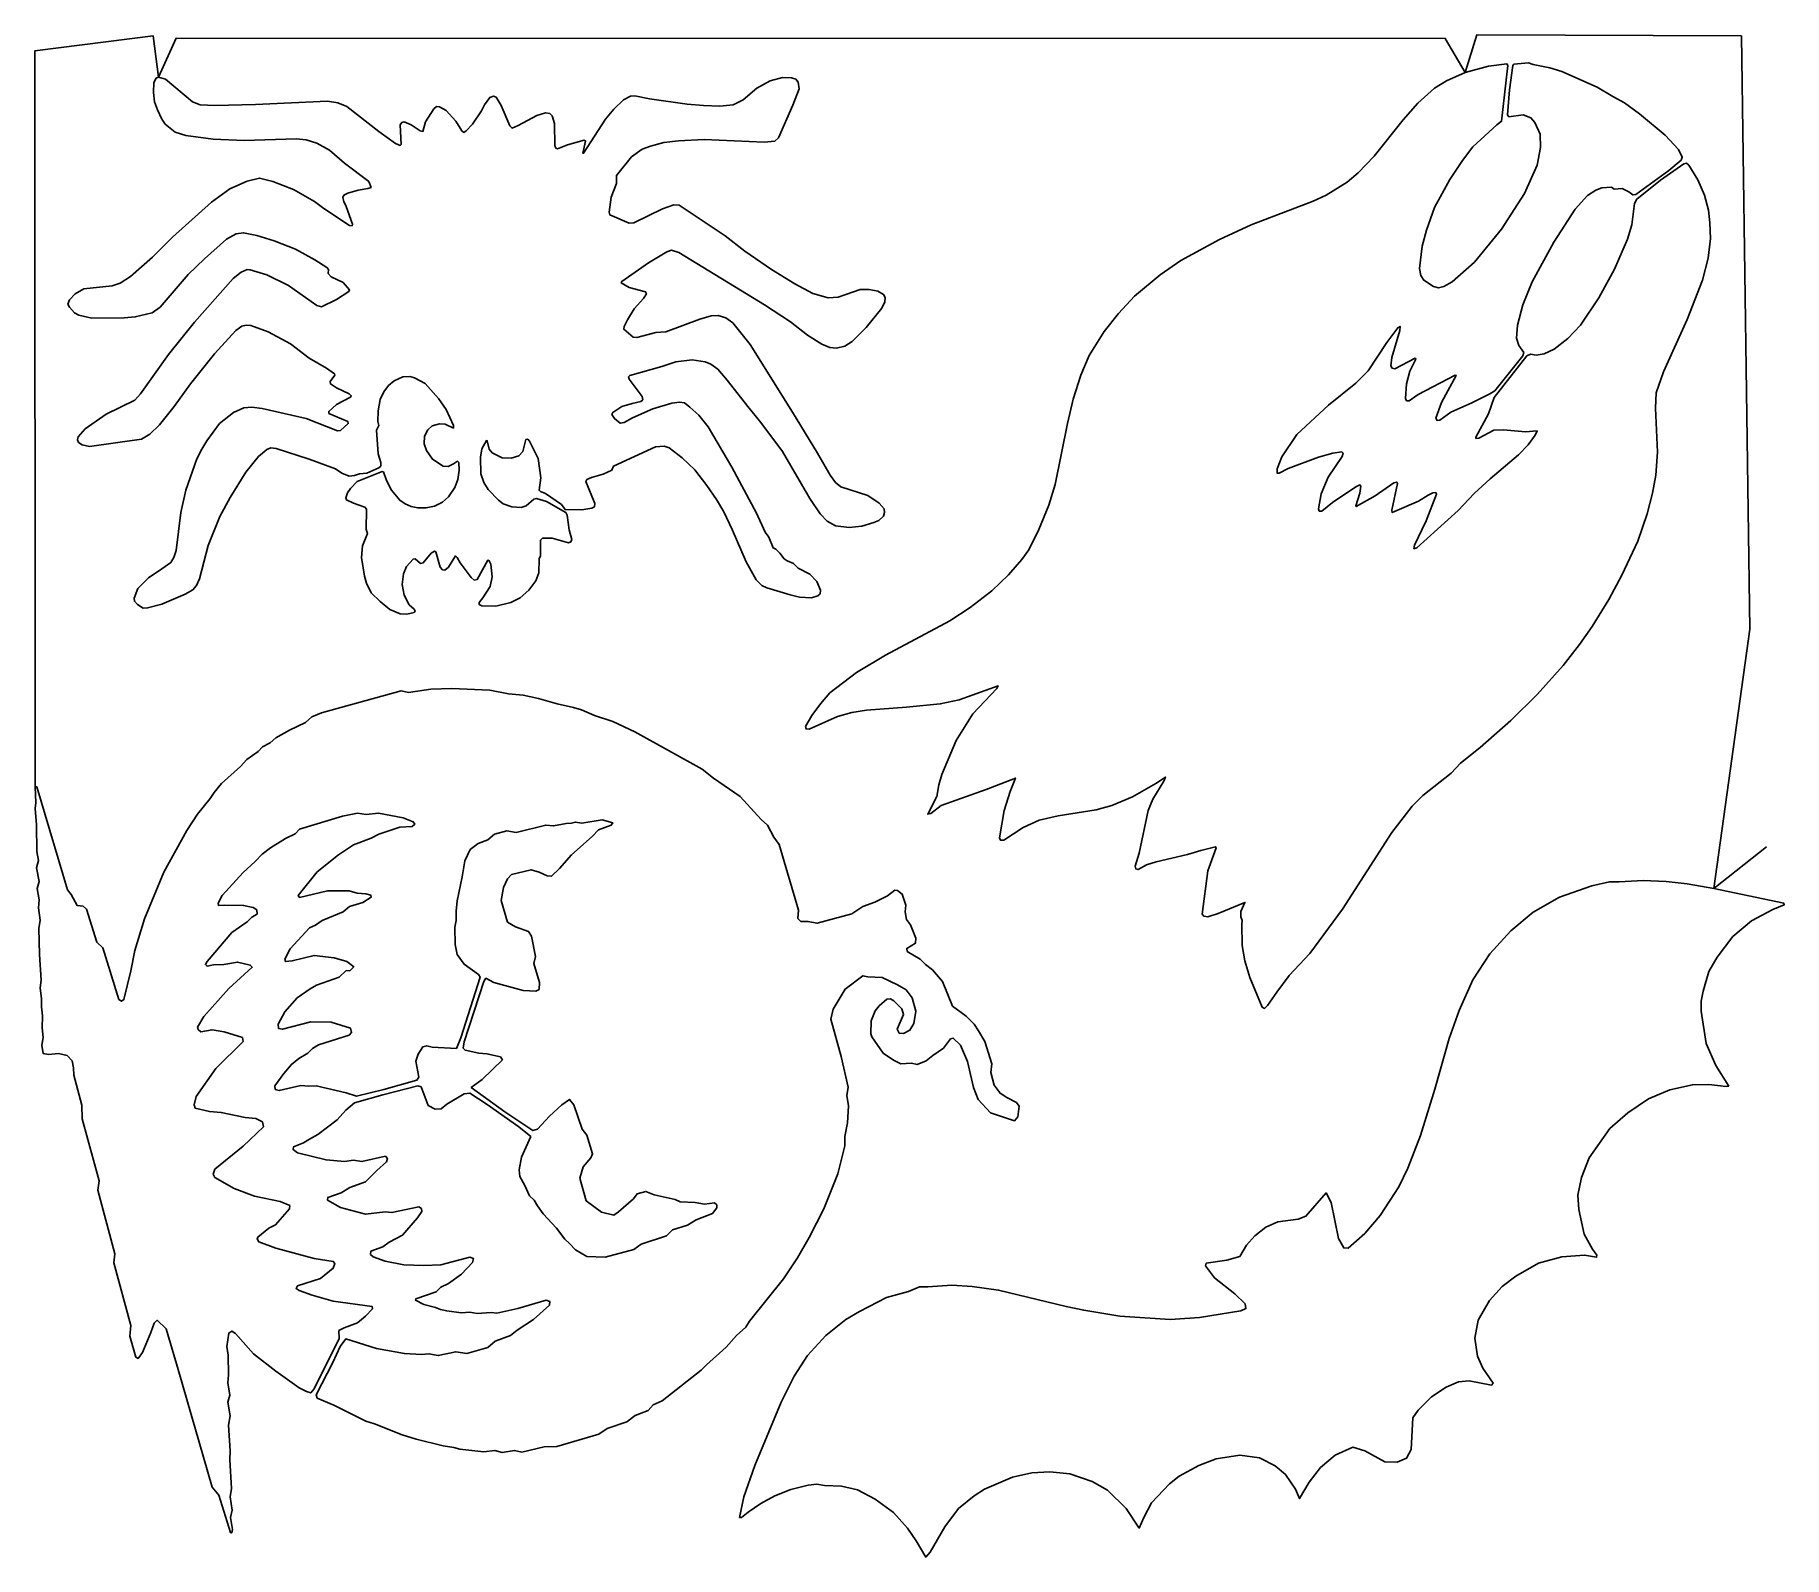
# Model space of a CAD drawing. Header units: metres. Extents: x 15 to 294, y 7 to 250.
import ezdxf

# ---------------------------------------------------------------- set-up
doc = ezdxf.new("R2010")
doc.units = ezdxf.units.M

msp = doc.modelspace()

# ---------------------------------------------------------------- linework, layer by layer
at = {"linetype": 'Continuous', "flags": 128}
msp.add_lwpolyline([(15.164688, 129.610229), (15.433273, 129.580536), (20.342117, 113.114029), (20.92662, 112.402832), (21.897781, 110.62603), (22.819962, 110.519531), (23.382492, 110.061928), (25.026657, 104.802429), (25.986801, 103.884926), (28.516525, 95.637985), (28.962418, 95.352402), (29.336502, 95.619125), (30.45546, 100.221092), (31.095535, 103.463028), (32.636093, 108.492729), (35.710251, 115.938225), (39.349045, 122.577629), (41.051315, 125.226532), (43.091415, 127.686729), (43.720047, 128.644531), (44.925491, 130.098328), (47.947098, 132.828522), (48.955154, 133.901733), (50.751144, 135.189423), (51.422409, 135.959839), (52.652756, 136.581635), (53.579727, 137.372925), (55.738693, 138.621521), (58.288467, 139.81543), (59.298569, 140.717834), (60.839645, 141.341827), (73.575424, 144.866241), (74.751877, 144.628937), (78.304489, 145.131134), (81.653336, 145.268433), (87.708237, 144.977936), (90.665176, 144.413422), (93.002426, 144.203918), (95.463394, 143.630341), (98.429184, 142.788544), (101.063675, 142.232635), (102.305679, 141.819916), (104.422531, 140.922821), (107.331558, 139.979614), (110.830795, 138.335236), (121.587906, 132.401642), (123.399094, 130.957214), (127.648911, 128.02002), (130.993607, 124.348732), (131.978989, 123.447929), (133.009903, 121.505928), (133.849289, 120.372032), (136.926315, 109.866127), (136.848007, 108.54393), (137.304214, 108.096527), (138.438309, 108.088127), (139.922897, 107.801331), (145.474899, 109.291626), (147.206314, 110.45163), (149.146408, 111.16803), (151.1418, 112.180725), (152.303299, 113.066628), (152.743515, 113.006828), (153.475693, 112.449226), (154.094193, 110.695732), (153.961105, 109.624725), (154.166, 108.41053), (154.832687, 107.554329), (155.66951, 105.423126), (155.597702, 104.61853), (154.210709, 103.77623), (154.27919, 103.298729), (156.365097, 102.094925), (157.192215, 101.232025), (158.343307, 100.363518), (159.914902, 98.490051), (161.495499, 94.581665), (163.695389, 92.954445), (164.944107, 91.674576), (165.676712, 90.642609), (166.685715, 88.933525), (167.776413, 85.385925), (167.650803, 83.983528), (168.184311, 81.94838), (169.113113, 80.681778), (170.194412, 79.981125), (171.714706, 79.188736), (172.155807, 78.639656), (171.93129, 76.910652), (171.428391, 76.286682), (167.595505, 77.559921), (165.604507, 79.672195), (164.882614, 81.602661), (163.919113, 85.737946), (162.764511, 88.336555), (161.633896, 89.475761), (161.211716, 89.355652), (160.099503, 87.872887), (158.382095, 86.704956), (157.30629, 85.839195), (155.90239, 85.253197), (154.949814, 85.496292), (153.261093, 85.388489), (152.084396, 85.931702), (150.434006, 87.078285), (148.643997, 89.652191), (148.506393, 90.133141), (148.518814, 92.212639), (149.158493, 93.818726), (149.800003, 94.605789), (151.0215, 95.668449), (151.601791, 95.726372), (152.144791, 95.413567), (153.405014, 94.157806), (153.707809, 93.238991), (152.696487, 90.878548), (153.024307, 90.250511), (153.715897, 90.207642), (154.722, 90.716431), (155.355392, 91.830887), (155.649796, 93.793381), (155.093216, 95.897095), (154.103897, 97.166428), (152.765915, 97.993095), (150.292496, 99.130508), (148.023514, 99.267525), (147.225113, 99.428467), (144.410294, 97.288162), (142.474808, 94.113678), (142.124893, 92.510765), (143.748398, 86.53228), (144.895309, 81.638107), (144.665817, 80.293747), (144.897415, 78.692001), (144.774612, 75.979179), (144.358292, 73.757477), (144.356796, 72.285881), (143.236313, 67.839676), (140.976395, 62.230049), (138.625992, 57.652508), (136.780991, 54.428978), (134.556992, 51.089729), (129.139694, 44.29829), (128.5186, 43.336189), (127.04451, 42.032379), (125.387405, 40.176357), (122.263412, 37.339748), (121.437698, 36.491947), (115.203293, 31.629179), (113.773087, 30.955349), (112.980606, 30.088959), (110.900711, 29.287039), (109.565903, 28.232718), (106.405319, 27.216198), (105.089279, 26.314978), (98.388657, 24.344719), (96.374802, 24.254139), (92.812943, 23.442408), (91.648819, 23.701559), (89.672043, 23.384558), (88.522018, 23.668909), (86.764206, 23.450968), (82.923355, 23.897638), (81.938522, 24.184948), (80.262741, 24.406839), (75.965408, 25.500889), (73.735733, 26.195879), (69.310989, 27.940798), (67.912674, 28.366488), (62.798111, 30.927038), (60.178085, 32.044586), (59.985001, 32.559288), (62.670609, 37.730728), (63.842178, 40.293709), (64.751541, 41.501778), (69.630051, 39.939167), (74.090408, 39.136978), (76.791183, 38.992607), (77.999863, 39.106209), (79.481033, 38.828789), (82.274948, 39.437309), (84.022507, 39.161827), (87.365707, 40.138378), (88.538742, 41.119377), (90.99144, 42.040348), (92.087143, 42.901009), (94.655716, 44.575317), (97.2061, 46.850128), (97.265793, 47.464638), (96.690994, 47.678108), (92.182785, 46.339809), (88.819473, 45.59063), (87.907333, 45.715118), (85.685074, 45.544308), (84.500137, 45.766289), (83.136978, 45.669067), (80.845535, 45.960449), (79.827988, 46.189167), (79.015488, 46.492008), (77.160172, 46.970619), (75.848404, 47.65786), (75.909836, 47.89106), (79.162643, 48.972717), (79.879776, 49.717537), (81.108109, 50.340557), (83.194901, 51.79303), (84.958969, 53.690468), (85.09465, 54.322498), (84.495804, 54.549488), (79.887497, 53.327637), (77.195297, 53.194309), (73.989792, 53.313698), (71.034531, 53.881187), (69.080246, 54.594379), (68.673294, 54.955128), (68.739212, 55.478249), (70.640366, 56.185638), (71.647659, 56.932049), (73.780045, 58.03186), (76.160355, 60.79266), (76.839279, 61.821648), (76.821365, 62.281628), (76.357681, 62.536148), (72.093094, 61.636967), (71.014114, 61.755589), (67.855331, 61.372669), (63.875443, 62.449207), (61.800644, 63.62653), (61.863144, 64.04834), (64.009872, 64.796379), (65.37941, 65.667717), (67.878708, 66.562607), (69.672897, 68.34214), (71.203079, 69.716255), (71.381241, 70.28096), (71.060287, 70.637642), (67.309128, 69.770485), (65.9655, 70.00119), (64.542496, 69.79686), (61.575424, 70.050201), (57.009964, 71.151741), (56.312515, 71.684006), (56.409836, 72.155296), (57.976578, 72.746437), (58.920975, 73.364281), (60.290054, 74.07235), (63.372665, 76.441208), (64.736862, 77.969948), (66.117508, 79.162315), (70.640396, 80.424255), (76.205887, 81.846306), (76.748795, 81.694016), (77.868301, 78.732048), (79.001816, 78.112328), (79.921219, 78.178932), (80.841537, 78.957321), (83.625748, 80.559509), (84.529221, 80.684189), (87.284805, 78.881088), (92.32457, 75.30748), (94.244949, 73.77063), (92.777908, 70.492447), (92.380081, 68.485947), (92.490189, 67.395409), (93.308762, 65.936157), (94.034317, 64.305511), (94.794083, 63.615108), (95.287247, 62.740349), (96.205338, 61.454418), (98.365463, 59.169979), (99.666672, 57.39835), (100.436813, 56.72654), (101.346695, 55.718979), (103.183578, 54.61364), (106.090225, 54.542507), (110.663193, 55.760658), (111.842484, 56.574627), (115.905899, 57.905037), (116.82341, 58.865227), (119.219589, 59.654129), (120.626511, 60.50457), (123.233505, 61.501587), (123.896194, 62.377789), (123.905991, 62.85199), (123.528091, 63.216408), (121.932602, 62.992268), (120.447403, 63.262577), (118.059494, 63.381199), (117.256485, 63.701027), (113.925613, 64.467194), (112.586685, 65.014969), (111.202805, 64.621475), (110.603897, 63.810699), (108.246109, 61.746319), (107.472458, 61.244057), (105.51619, 61.720928), (103.087051, 63.515957), (102.067154, 67.105057), (102.579849, 68.945671), (103.814743, 70.383026), (104.094376, 71.030457), (103.191086, 73.964966), (102.41893, 74.926109), (101.11232, 78.850067), (100.417648, 79.684898), (99.215988, 78.840881), (97.206436, 77.018028), (95.327072, 74.938675), (94.583115, 74.719566), (90.083145, 77.739441), (84.753555, 81.603271), (86.470963, 82.84906), (89.713516, 86.012611), (89.404587, 86.497925), (87.226822, 86.981102), (85.956009, 87.049255), (83.75853, 87.530876), (83.465866, 87.87851), (83.596573, 88.871536), (86.732224, 98.510689), (87.085251, 99.028), (88.348404, 98.365738), (93.022568, 97.067406), (95.022293, 96.966156), (95.568466, 97.24588), (95.613083, 98.358902), (94.720291, 101.367928), (94.992477, 102.46833), (94.338791, 105.747231), (93.874924, 106.505829), (91.813614, 107.208328), (90.51329, 107.991631), (89.509598, 111.41993), (89.894333, 113.495628), (90.534348, 114.875931), (91.136978, 115.552628), (94.287735, 116.327026), (95.556534, 115.962326), (96.850266, 115.350227), (97.566086, 115.303825), (98.799973, 116.539627), (100.738022, 118.72953), (104.024826, 121.638931), (105.049423, 122.702827), (107.062515, 123.426826), (107.316147, 123.806625), (105.60463, 124.287926), (102.374466, 123.77713), (101.365097, 123.940231), (100.759201, 123.789627), (99.886368, 123.717232), (97.86702, 123.323029), (96.632401, 123.455925), (91.894791, 122.296631), (90.406265, 122.560829), (88.439346, 121.997726), (87.366013, 121.124527), (85.854385, 120.496529), (84.564377, 119.553627), (83.708847, 117.767525), (83.294174, 115.217827), (82.512283, 111.400627), (82.33168, 109.701729), (82.313614, 108.239326), (82.134323, 107.19413), (82.150101, 104.399727), (82.473679, 102.787827), (83.588791, 101.268829), (85.903763, 99.605072), (86.160538, 99.172165), (83.068008, 89.498268), (82.3853, 87.825081), (78.493149, 88.040901), (77.640182, 88.258186), (77.040878, 88.088036), (76.270828, 86.908691), (75.892471, 85.811111), (76.374741, 83.224487), (76.087204, 82.75705), (70.787979, 81.274475), (66.43718, 80.221878), (64.770126, 80.75238), (59.989029, 81.859131), (58.811081, 81.800652), (57.571457, 81.924721), (54.117264, 81.111031), (53.484055, 81.279022), (53.383926, 81.869972), (54.832687, 83.827629), (56.058182, 85.270218), (57.250595, 86.240501), (58.695908, 87.069511), (59.406113, 87.818222), (60.400436, 88.408195), (65.248245, 89.955055), (65.641403, 90.374245), (65.462936, 91.066277), (62.389206, 92.017448), (59.142685, 92.063469), (54.62767, 90.898697), (54.01915, 91.028175), (53.964035, 91.677666), (54.988449, 93.658859), (56.98555, 95.877777), (59.021347, 97.358757), (60.068344, 97.919365), (63.67897, 99.175392), (64.801224, 100.246796), (65.367203, 100.208931), (65.984299, 100.856331), (64.909012, 101.69313), (62.88002, 102.272331), (59.670486, 102.677528), (56.187149, 101.824326), (55.095261, 101.688828), (55.003342, 102.079628), (55.874954, 103.695427), (58.946915, 107.053131), (59.885391, 107.510826), (60.940353, 108.230629), (64.317184, 109.617126), (65.327988, 110.494926), (67.467911, 111.130028), (68.754044, 111.946228), (68.708115, 112.305626), (67.928207, 112.485428), (66.533188, 112.623627), (65.25679, 112.974831), (61.826675, 112.985031), (57.326706, 111.912727), (57.142258, 112.204628), (60.163742, 116.026726), (63.541489, 118.721626), (65.959427, 120.316429), (68.785172, 121.356331), (69.995193, 121.989426), (73.355026, 123.126328), (75.307053, 123.214729), (75.735306, 123.604927), (75.487106, 123.986229), (73.882126, 124.612526), (69.931168, 125.336929), (67.962967, 125.146027), (66.613174, 125.355026), (64.21666, 124.882927), (57.321335, 122.792931), (56.637466, 122.08593), (55.098953, 121.309029), (52.72905, 119.850929), (51.375626, 118.806931), (50.265121, 117.627327), (48.379074, 115.899231), (45.023788, 112.214432), (44.356979, 110.981026), (44.406265, 110.65583), (45.340866, 110.710228), (48.415543, 110.649529), (49.966385, 110.30233), (50.514999, 109.931427), (50.574631, 109.26783), (49.753708, 108.750931), (49.016251, 108.017426), (46.530685, 106.29673), (42.604019, 101.680328), (42.332047, 101.209328), (42.612411, 100.929527), (43.632248, 101.178528), (45.264236, 101.197128), (47.452133, 101.599228), (49.499619, 101.13063), (49.814102, 100.77063), (46.092117, 97.379608), (42.092087, 92.905205), (41.091415, 91.24202), (41.174454, 90.867836), (41.579575, 90.495461), (43.389328, 90.807442), (45.338425, 90.489029), (48.248459, 89.557312), (48.351486, 88.91259), (44.015945, 84.632141), (40.881851, 80.165352), (40.530533, 78.850349), (40.698166, 78.311317), (42.976822, 77.762749), (44.863083, 77.624786), (48.666336, 76.817886), (50.375443, 76.65609), (51.465042, 76.092636), (51.588455, 75.325539), (48.355728, 72.228668), (43.821518, 68.555), (43.58638, 67.787476), (43.836777, 67.261658), (46.918869, 65.484406), (50.169601, 64.274063), (54.256363, 63.389339), (55.794907, 62.758129), (55.734909, 62.211708), (53.506119, 59.699818), (52.440781, 59.149429), (50.719498, 57.724369), (50.60582, 57.444138), (50.839615, 56.94735), (53.55452, 55.978939), (59.666092, 54.324947), (62.728775, 53.838818), (62.960556, 53.500828), (62.734665, 52.746658), (60.668961, 51.119068), (57.032608, 49.941467), (56.791641, 49.502529), (57.308151, 49.219467), (59.345627, 48.477089), (62.730057, 47.506168), (68.916458, 46.680908), (68.990402, 46.285698), (67.860336, 45.140137), (66.576889, 44.05711), (64.463577, 43.273838), (63.603683, 42.802757), (63.68541, 41.57552), (59.701675, 33.51017), (59.1483, 32.860428), (58.450851, 33.104828), (57.315567, 33.707668), (53.544937, 36.330959), (50.024277, 39.108898), (47.11647, 42.350578), (46.559006, 42.723579), (46.046799, 42.42498), (45.772263, 40.295078), (45.958206, 38.882397), (45.995224, 35.753147), (45.906509, 34.493809), (46.255905, 32.499001), (45.934525, 31.369558), (46.300034, 29.202168), (45.999435, 27.733959), (46.283249, 23.648869), (46.213974, 22.215088), (46.507675, 17.633629), (46.267227, 16.295429), (46.607071, 14.142319), (46.336227, 12.984689), (46.669815, 11.061209), (46.540115, 10.525327), (46.317459, 10.580762), (44.461411, 16.547848), (43.390091, 17.852268), (37.999161, 36.618729), (36.053268, 43.09586), (34.623337, 44.473248), (34.139236, 44.00742), (33.624619, 42.497219), (32.308395, 39.33231), (31.596512, 38.376167), (31.227982, 38.583267), (30.261276, 41.921139), (30.458603, 43.610657), (27.741531, 53.635529), (27.867081, 55.037899), (25.159134, 65.221275), (25.388535, 66.729248), (22.695999, 76.576851), (22.600235, 78.757187), (21.346542, 83.547485), (21.28035, 84.718147), (21.085678, 85.830185), (20.30397, 86.67585), (18.871902, 87.041252), (17.311813, 86.883926), (16.427475, 87.045029), (16.223587, 88.371681), (16.43486, 89.562431), (16.274094, 91.12458), (16.333786, 93.05455), (16.171524, 94.454056), (16.194443, 95.750092), (15.953323, 97.520828), (16.136032, 98.727692), (15.881271, 102.796532), (15.776321, 106.945328), (15.982895, 108.302429), (15.682388, 110.270027), (15.801865, 111.512131), (15.482315, 113.32663), (15.803696, 114.456131), (15.366409, 116.663628), (15.687759, 117.79303), (15.436539, 119.242126), (15.410141, 123.51133), (15.18605, 126.089928), (15.287094, 127.015129), (15.164688, 129.610229), (15.145401, 247.001831), (33.987534, 249.398438), (34.875626, 242.78714), (35.977676, 242.460236), (40.248398, 238.852417), (41.495468, 238.349335), (43.860031, 238.284241), (50.311844, 238.428223), (61.788132, 238.955231), (63.450211, 238.707123), (64.905045, 238.115021), (70.012711, 234.124329), (72.655411, 232.202942), (73.405991, 231.900238), (73.540298, 232.051941), (73.425827, 235.193817), (73.663101, 235.569641), (74.05101, 235.663025), (75.180557, 235.151642), (76.56868, 234.210938), (77.018539, 234.134521), (77.444901, 235.629822), (78.758469, 237.702332), (79.180313, 238.076324), (79.659409, 238.069031), (80.734268, 237.451324), (82.263412, 235.757233), (83.223587, 234.197235), (83.541733, 233.974335), (83.947891, 234.194427), (84.92482, 235.28183), (86.369583, 237.432343), (86.871231, 238.344727), (87.69252, 239.534729), (88.265182, 239.768738), (88.705215, 239.570221), (89.488327, 238.243317), (90.893692, 235.041138), (91.267899, 234.642731), (92.240158, 235.046417), (95.197891, 236.663635), (96.6064, 237.075043), (97.275436, 236.971832), (97.656204, 236.602325), (98.004318, 235.370514), (98.073502, 231.861115), (98.245804, 231.465027), (98.497971, 231.34964), (100.079575, 231.994629), (102.767593, 232.719025), (102.985275, 232.581818), (102.557327, 230.651825), (102.670273, 230.628632), (106.168991, 236.06073), (107.47197, 237.68042), (109.003708, 239.185638), (110.136398, 239.738342), (110.828201, 239.805023), (113.185196, 239.318115), (119.187912, 238.49173), (121.801498, 238.236816), (124.394913, 238.15213), (126.518692, 238.354218), (128.093185, 239.136932), (130.290512, 241.023438), (132.408401, 242.210815), (134.380203, 242.699921), (135.830307, 242.696136), (136.496597, 242.467224), (136.871597, 241.980225), (137.043808, 240.921631), (136.058395, 238.331116), (133.734787, 233.119843), (133.15419, 232.556519), (131.471207, 232.397217), (121.872391, 232.827637), (117.798508, 232.641113), (115.481613, 232.377228), (113.332413, 231.785339), (111.999191, 231.316437), (110.331284, 230.072235), (107.926102, 227.106628), (107.909653, 225.827637), (107.087662, 223.627625), (106.738998, 221.241333), (106.824692, 220.818115), (109.957199, 219.477814), (110.689011, 219.534637), (115.263809, 221.798431), (117.061203, 222.388519), (117.908188, 222.382629), (125.242996, 217.478027), (128.380997, 215.044739), (132.655594, 212.091431), (136.361008, 209.806335), (139.233414, 208.276428), (141.669907, 207.592224), (143.268204, 207.657227), (146.761612, 208.892029), (148.215591, 208.930023), (149.621109, 208.654022), (150.51329, 208.127716), (150.778, 207.632721), (150.73381, 206.943634), (150.228409, 205.902313), (147.742508, 202.83194), (145.482101, 200.611816), (144.358292, 199.874115), (142.988907, 199.522614), (141.945816, 199.665222), (140.675095, 200.161438), (138.40889, 201.62323), (135.685287, 203.738831), (131.518112, 206.465515), (117.854996, 214.791321), (116.697403, 215.160034), (115.940201, 214.930542), (112.996292, 213.178741), (108.746536, 210.192841), (108.672165, 209.942139), (109.956711, 209.236237), (112.549484, 208.552124), (112.674301, 208.22052), (112.197189, 207.446838), (110.753006, 205.798218), (109.658401, 204.083435), (109.131302, 203.020416), (109.103287, 202.569427), (110.581985, 201.290314), (111.164902, 201.259827), (114.188889, 202.046326), (115.758591, 202.145721), (121.186386, 204.182037), (123.021805, 204.67923), (124.137985, 204.738922), (125.333786, 204.388519), (126.462387, 203.581116), (129.231186, 200.108917), (135.9944, 189.314117), (139.972702, 182.78363), (141.996994, 179.270935), (142.866196, 178.09024), (143.683304, 177.435028), (148.017807, 176.017639), (149.826706, 174.800415), (150.599716, 173.905914), (150.648514, 173.348541), (150.498611, 172.738037), (149.774002, 172.056122), (148.977798, 171.722137), (147.071304, 171.145142), (145.035995, 170.934021), (142.84819, 171.223022), (141.534195, 171.927826), (140.423203, 173.105927), (138.744705, 175.569641), (134.371902, 183.066223), (130.954208, 187.685242), (128.840714, 190.22644), (125.553513, 194.45343), (124.067001, 196.220215), (122.960098, 196.990326), (122.072311, 197.340027), (119.993301, 197.672729), (117.398605, 197.345428), (115.158493, 196.629425), (110.056686, 195.20813), (109.816208, 194.962524), (109.917404, 194.605835), (112.022598, 191.808228), (112.087387, 191.311127), (111.79921, 191.017517), (110.391403, 190.706421), (108.762497, 190.216614), (107.337601, 189.304016), (107.191818, 188.980133), (107.586105, 188.322235), (108.517685, 187.568237), (109.128189, 187.699127), (110.469803, 188.411224), (113.690994, 189.848114), (116.717606, 190.788635), (117.965714, 190.938934), (118.736588, 190.819641), (119.63649, 190.134216), (121.065506, 188.850342), (122.513992, 187.018616), (126.3004, 180.570343), (130.265305, 173.197723), (131.625595, 170.19162), (132.207901, 169.378937), (132.91069, 167.689728), (133.335892, 167.460327), (133.97731, 166.827332), (134.656906, 165.940521), (135.159409, 165.596436), (136.140701, 165.190643), (136.894608, 164.427643), (138.762009, 163.514923), (139.875015, 162.340424), (140.463791, 160.927124), (140.416306, 160.37793), (140.028397, 160.016022), (139.046494, 159.689331), (137.088303, 159.842224), (135.596909, 160.167114), (131.895706, 161.308014), (131.082504, 161.687927), (130.167801, 162.585724), (128.604599, 165.450714), (126.349899, 170.618835), (125.012405, 173.459015), (123.854599, 175.376617), (122.306503, 177.653137), (120.39241, 180.124542), (118.401108, 182.05484), (116.321701, 183.620819), (115.512009, 183.888733), (114.116287, 183.794617), (107.453415, 180.704132), (107.186752, 180.098816), (105.790878, 179.432922), (103.902359, 178.920013), (103.184494, 178.581116), (103.034409, 178.251923), (104.446915, 174.74942), (104.409164, 174.247742), (103.954178, 173.992828), (102.365677, 173.763214), (99.711563, 173.814026), (99.138626, 174.630737), (96.586044, 176.336517), (95.791367, 176.671936), (95.55098, 176.883728), (95.829514, 178.842316), (95.395432, 181.954437), (94.060715, 184.721039), (93.746262, 185.035339), (93.457901, 184.95813), (92.963974, 183.06424), (92.356003, 182.350128), (91.136124, 181.988037), (89.692978, 182.063019), (88.097824, 182.825439), (87.608871, 183.420227), (87.29863, 184.777832), (87.17424, 184.808136), (86.445389, 183.507629), (86.231216, 182.147339), (86.29277, 179.472717), (86.761185, 178.088928), (87.446396, 177.00412), (89.071121, 175.301514), (89.839127, 174.73233), (91.219101, 174.219238), (92.713638, 174.112122), (93.511215, 174.40152), (94.715836, 175.449127), (95.168442, 175.586426), (96.766251, 175.074036), (99.840256, 173.350922), (100.062698, 172.913544), (100.377365, 170.56192), (100.778152, 169.008423), (100.651932, 168.638336), (100.233902, 168.50293), (97.675491, 169.250732), (96.124283, 169.207825), (95.813705, 168.932526), (95.804062, 166.427643), (95.588394, 165.947327), (95.529922, 163.72702), (95.031784, 162.435425), (93.932144, 160.936615), (92.562393, 159.73053), (91.074356, 158.990936), (88.668289, 158.400818), (86.451523, 158.444336), (86.026627, 158.630432), (85.980362, 158.989716), (86.569931, 159.688232), (87.734695, 161.528015), (88.061539, 163.062439), (87.862717, 165.076324), (87.623215, 165.619141), (87.38472, 165.706421), (85.709885, 162.647339), (85.213181, 162.554626), (84.727798, 162.947723), (82.994308, 165.312225), (82.499496, 166.137817), (82.23027, 166.406616), (81.102341, 164.603119), (80.531082, 164.126038), (80.161789, 164.182922), (79.800125, 164.582825), (79.088333, 167.042633), (78.858414, 167.142731), (78.351242, 166.820831), (77.080124, 165.316437), (76.65123, 165.194733), (75.821365, 165.95163), (75.470413, 165.888336), (74.434769, 164.729736), (73.956406, 163.541321), (73.728836, 161.822235), (74.064316, 160.129425), (74.848526, 158.599243), (75.650986, 157.896118), (75.790756, 157.592041), (75.617569, 157.38504), (74.446182, 157.088318), (73.394028, 157.157837), (71.768875, 157.854523), (70.218674, 159.103241), (68.774643, 160.532837), (68.029739, 162.052734), (67.691452, 163.192139), (67.246933, 166.133514), (67.410477, 168.030823), (68.185898, 169.963715), (67.996658, 170.600739), (68.009384, 173.843323), (67.776718, 174.195435), (65.967575, 174.795135), (64.851242, 175.328918), (64.71315, 175.674316), (64.993637, 176.47522), (65.472244, 177.143341), (66.547623, 178.290924), (70.505722, 179.892517), (70.72551, 179.796326), (71.239517, 178.457733), (71.997726, 176.882843), (73.342758, 175.284515), (74.220169, 174.732239), (75.165695, 174.310516), (76.247025, 174.089722), (77.542862, 174.050232), (78.882797, 174.349518), (80.166245, 174.996735), (81.116898, 175.832428), (82.120407, 177.300934), (82.598312, 178.606323), (82.801804, 180.099518), (82.751144, 181.306641), (82.534531, 181.496124), (81.920609, 181.076141), (81.064743, 180.684418), (80.257919, 180.724426), (78.547653, 181.827637), (77.622574, 183.195343), (77.229385, 184.295135), (77.302963, 185.495941), (77.837875, 186.531616), (78.520554, 187.174042), (79.664688, 187.496124), (80.57048, 187.401825), (81.888412, 186.797516), (81.895676, 187.23053), (80.740189, 189.739319), (79.504288, 191.523834), (77.409134, 193.891632), (75.692734, 194.823425), (74.952225, 195.042633), (73.817917, 194.967621), (72.43248, 194.355225), (71.539566, 193.585022), (70.814499, 192.59494), (70.23259, 191.34024), (69.880295, 189.57254), (69.83876, 187.855133), (69.986038, 187.214813), (69.637222, 186.473541), (69.88414, 182.663116), (70.320877, 181.281128), (70.307388, 180.739532), (70.005051, 180.445129), (68.077957, 179.629425), (66.918137, 179.478333), (66.097092, 179.230835), (65.275803, 179.145844), (64.107162, 179.611237), (63.068253, 180.297821), (58.910568, 181.811829), (53.599075, 183.54303), (52.773636, 183.625641), (52.125076, 183.390717), (50.821701, 182.274017), (48.781052, 179.777924), (46.286789, 175.70874), (44.620041, 172.705536), (42.793961, 168.053314), (41.399673, 162.74942), (40.913712, 161.680115), (40.307449, 160.964935), (39.101547, 160.283417), (35.389114, 158.680542), (33.113358, 158.108429), (32.382645, 158.091522), (31.498795, 158.632935), (31.016586, 159.17572), (30.953842, 159.659637), (31.531204, 161.195618), (33.248672, 162.908325), (35.405441, 164.320343), (36.803085, 165.372833), (37.298904, 166.163727), (37.674667, 167.287842), (38.405899, 173.317322), (39.21553, 176.907227), (40.964554, 181.863342), (41.753708, 183.457916), (42.572037, 184.781433), (44.593674, 187.541718), (46.825699, 189.278931), (48.481369, 190.024933), (49.725876, 190.116821), (51.406693, 189.910217), (58.395859, 188.307739), (63.388107, 186.380615), (63.88765, 186.415436), (65.121933, 187.526428), (65.054214, 187.828125), (62.034744, 189.12854), (62.016312, 189.445618), (63.267319, 190.58252), (65.460648, 191.714417), (65.598282, 191.963531), (65.286179, 192.274323), (63.234329, 193.210724), (62.276566, 193.853424), (62.217117, 194.205719), (62.979111, 195.22464), (62.923691, 195.474121), (61.667313, 196.342926), (58.882309, 197.944122), (55.889877, 200.215942), (52.35173, 202.171722), (49.56749, 203.145416), (48.856888, 203.238617), (48.144943, 203.063934), (47.172867, 202.352539), (43.757767, 198.662415), (39.964859, 193.849518), (37.359451, 190.233124), (35.030502, 187.306519), (33.487106, 185.85144), (32.15715, 185.00943), (23.836777, 183.870941), (22.658157, 184.114624), (22.093216, 184.516327), (21.935562, 184.920319), (22.060074, 185.386017), (23.127823, 186.663422), (26.490646, 189.007935), (31.078964, 191.267029), (32.004684, 192.26593), (36.453445, 198.513519), (40.604935, 203.708832), (46.764816, 210.668823), (48.029984, 211.686218), (48.982895, 212.07193), (49.486435, 212.031921), (52.145615, 211.241821), (55.584274, 209.526031), (60.113571, 206.378143), (60.876999, 206.128815), (63.224228, 207.313721), (65.194046, 208.598724), (65.306473, 208.872925), (64.284409, 210.021332), (62.406418, 210.915924), (61.926926, 211.440826), (61.97731, 212.085724), (61.728989, 212.417419), (59.788589, 213.621521), (56.712967, 215.341736), (53.289597, 216.674042), (50.551865, 217.536621), (48.407211, 217.962219), (47.220108, 217.762817), (45.713058, 216.914124), (42.183945, 213.804443), (39.603409, 211.301117), (35.105698, 206.091614), (33.833206, 205.203522), (31.149918, 204.531342), (29.388474, 204.395721), (24.193161, 204.345734), (22.129654, 204.796722), (21.452682, 205.205231), (20.636856, 206.063141), (20.365555, 206.566528), (20.667679, 207.267334), (21.543747, 208.216827), (22.921036, 209.021027), (27.448166, 209.492828), (28.755295, 209.936127), (30.374893, 210.962341), (33.903458, 214.07254), (37.106369, 217.279938), (43.320328, 222.821533), (46.233383, 224.971619), (49.012924, 226.208527), (50.961594, 226.666138), (53.078873, 226.145935), (56.399948, 224.844116), (59.722916, 222.931122), (61.224991, 221.805115), (65.344925, 219.137238), (65.72905, 219.087616), (65.81218, 219.317627), (64.798416, 222.162537), (64.416183, 222.935028), (64.247147, 223.575439), (64.394424, 223.96814), (65.071091, 224.258331), (66.723495, 224.75943), (68.240128, 225.008636), (68.766312, 225.188019), (68.417923, 226.118225), (64.530258, 229.078735), (62.119583, 231.113342), (60.131729, 232.230438), (58.416702, 232.78833), (56.830002, 232.950714), (48.506577, 232.688019), (43.593033, 232.913544), (39.22142, 233.448334), (37.491257, 233.980621), (35.900131, 235.295441), (35.370316, 236.101135), (34.675552, 237.577728), (34.219498, 238.847717), (34.039139, 240.350922), (34.124588, 241.92392), (34.49852, 242.621429), (34.875626, 242.78714), (37.657364, 248.998322), (240.133591, 248.951233), (243.319931, 243.499329), (247.036179, 244.553528), (249.945297, 244.888123), (250.117294, 244.655823), (249.094894, 235.755341), (248.340622, 235.174744), (244.531113, 231.655029), (242.850204, 229.458435), (240.838974, 226.44812), (238.427292, 221.967438), (237.122299, 218.367615), (236.456528, 215.800537), (236.017807, 212.235321), (236.234299, 211.164124), (236.699081, 210.376617), (238.238083, 209.363739), (239.019211, 209.193817), (239.900375, 209.376129), (241.25029, 210.145325), (244.768417, 213.253723), (249.081894, 218.530518), (252.778976, 224.241119), (254.772079, 228.757019), (255.331223, 231.55542), (255.245773, 233.659332), (254.393417, 235.552124), (253.782272, 236.285431), (252.573776, 236.773743), (250.281174, 236.466522), (250.044479, 236.771332), (250.367416, 240.778442), (250.899033, 244.638641), (251.083481, 244.832916), (253.392014, 245.084534), (254.134506, 244.820038), (256.780029, 244.269531), (258.692688, 243.683319), (264.335022, 241.203339), (266.832703, 239.697021), (268.711548, 238.686615), (271.12793, 236.950317), (275.201721, 233.517822), (277.312927, 231.223816), (277.930603, 229.99054), (277.779724, 229.554443), (275.806152, 227.890137), (270.532837, 224.078125), (270.067139, 223.984924), (269.385437, 224.460419), (268.347107, 224.993622), (267.085632, 224.934326), (266.644531, 225.225616), (265.121338, 225.127014), (264.139893, 224.757416), (262.801514, 223.899414), (260.856018, 221.746338), (257.43219, 216.478119), (254.005783, 210.117523), (252.505722, 206.474731), (251.623032, 203.222839), (251.495224, 201.156616), (251.837875, 199.958221), (252.644211, 198.862427), (252.501205, 198.325928), (248.018906, 192.740723), (247.235214, 192.251038), (244.369003, 190.807739), (240.995529, 189.354736), (239.234116, 188.068329), (238.814926, 188.02713), (238.636276, 188.389618), (239.49791, 190.867432), (241.858383, 195.207123), (241.692917, 195.244324), (235.790024, 192.164429), (234.361984, 191.138519), (233.957504, 191.149719), (233.782272, 191.522736), (233.934982, 193.844116), (234.48381, 195.875916), (235.408188, 197.802643), (235.323288, 197.934631), (232.088181, 196.223938), (231.661972, 196.329834), (231.45018, 196.736938), (231.597031, 198.041534), (232.899704, 202.356934), (232.922592, 203.020844), (232.54631, 202.79953), (230.782578, 200.428619), (227.822372, 195.946442), (225.841721, 193.953735), (221.521225, 190.44043), (216.431625, 185.79422), (214.05162, 182.197723), (213.317612, 180.300629), (213.299698, 179.613739), (213.609695, 179.604523), (215.087326, 180.338623), (219.904831, 182.175842), (222.188278, 182.780518), (223.630722, 182.998718), (223.832077, 182.797638), (223.684372, 182.283936), (221.417526, 178.981842), (220.337387, 176.323334), (219.879501, 173.931213), (220.009018, 173.551514), (220.41362, 173.539124), (222.138779, 174.934235), (225.875229, 177.41214), (226.515976, 177.722839), (226.667099, 177.555115), (226.506882, 176.410339), (225.83989, 174.413727), (225.934372, 174.28302), (228.916, 175.971924), (231.896225, 178.087219), (232.393173, 178.176941), (232.510788, 177.960541), (231.590012, 173.707214), (231.674423, 173.309631), (235.856918, 175.11264), (237.383224, 176.083923), (238.116074, 176.454224), (238.618088, 176.513031), (238.71843, 176.275635), (237.075912, 171.990143), (235.200912, 168.118042), (235.13298, 167.540222), (235.587509, 167.68042), (242.171921, 173.625214), (244.75621, 176.346832), (247.289413, 178.722717), (251.805283, 182.503937), (253.356308, 184.135132), (254.464523, 185.682037), (254.772202, 186.365723), (252.904282, 186.18454), (249.394394, 186.504517), (247.879623, 186.442535), (245.50322, 185.182922), (245.017685, 185.138916), (244.991013, 185.360443), (247.017929, 189.086731), (247.91478, 191.700134), (253.161179, 198.302826), (253.736374, 198.575714), (254.607407, 198.428436), (255.89122, 198.631042), (257.50824, 199.386322), (259.68103, 201.084717), (261.706543, 203.233124), (264.609192, 207.596741), (267.138916, 212.12262), (269.203918, 216.909027), (269.893127, 219.226715), (270.319031, 222.627716), (270.709595, 223.325317), (274.484741, 226.372223), (278.198242, 228.977814), (278.631104, 229.080627), (278.983948, 228.734924), (280.430725, 226.391418), (281.494934, 223.951019), (282.110901, 221.539124), (282.354553, 219.55484), (282.419922, 217.02063), (282.044434, 213.881622), (281.159729, 210.374542), (278.698914, 204.099518), (274.940247, 195.754913), (273.787354, 192.44342), (273.638855, 189.990417), (273.98584, 182.933624), (273.700439, 179.303925), (273.191528, 176.389343), (272.314026, 173.138519), (270.826721, 168.734314), (268.281738, 163.332336), (266.211243, 159.436432), (263.568726, 155.159424), (261.526917, 152.28894), (258.957397, 148.922729), (254.759018, 144.278839), (250.570908, 140.165619), (245.670517, 135.817535), (242.527817, 133.31723), (241.087631, 131.760925), (236.521774, 128.205719), (234.867416, 126.465927), (231.582626, 122.30043), (223.708786, 110.063728), (218.525131, 102.956726), (215.21788, 99.469627), (213.254288, 96.822075), (211.778, 94.657982), (211.305801, 94.219322), (210.934891, 94.39872), (208.970596, 99.170105), (208.171494, 101.796326), (207.746506, 104.250229), (207.646988, 107.67543), (207.718796, 108.214828), (207.516617, 108.80883), (207.529312, 109.670731), (208.155594, 111.135429), (203.871292, 109.331032), (202.248398, 108.822426), (201.599808, 108.929031), (201.365616, 109.235931), (202.270309, 116.162727), (203.585617, 119.835129), (203.473587, 119.993828), (201.137405, 119.415932), (198.98671, 118.771126), (194.024094, 117.592125), (192.474503, 117.110527), (191.1129, 116.396027), (190.744797, 116.48333), (190.639206, 116.910828), (191.312302, 118.96843), (192.746902, 125.781425), (193.455093, 127.593628), (195.207596, 130.479126), (195.470596, 131.107513), (193.942093, 130.092041), (190.211807, 127.946426), (186.950516, 126.561325), (184.417191, 125.918625), (178.394089, 124.927628), (175.361404, 124.239227), (172.813217, 123.086632), (169.684616, 121.066727), (169.165207, 121.064926), (169.002914, 121.441025), (169.77449, 125.809731), (170.687088, 128.813416), (171.556717, 130.953125), (166.890213, 129.149323), (159.684402, 126.58963), (158.056808, 125.321526), (157.577988, 125.193527), (159.013504, 128.022125), (159.314316, 129.871826), (159.795914, 131.506531), (162.086807, 136.979828), (164.734299, 141.234131), (168.564987, 145.245117), (168.823715, 145.654114), (162.586105, 143.465637), (159.552109, 142.783234), (154.188004, 142.269226), (147.79631, 141.793518), (145.462509, 141.401825), (143.180405, 140.775421), (138.646408, 138.776825), (138.144394, 138.806427), (138.072189, 139.203735), (139.066513, 140.946533), (140.477707, 142.827423), (141.962692, 144.563721), (146.216293, 147.802124), (150.827408, 150.575317), (161.0858, 156.043121), (164.315598, 158.147919), (167.801102, 160.826416), (170.423904, 163.373535), (172.562607, 165.805023), (173.692093, 167.388123), (175.304611, 170.594238), (176.905594, 174.51413), (177.911606, 177.793121), (179.866989, 187.523438), (180.7603, 191.41452), (182.008499, 195.256622), (183.326309, 198.34964), (185.684799, 202.181335), (187.970901, 205.099731), (190.550888, 207.840515), (194.637589, 211.258118), (197.953598, 213.549835), (204.094803, 216.893341), (209.182816, 219.236816), (219.058578, 222.973724), (221.131882, 223.969818), (224.494614, 226.049622), (226.207016, 227.526215), (228.801498, 230.201416), (233.384323, 235.990417), (235.728378, 238.645325), (238.392197, 241.007019), (240.295578, 242.195435), (243.319931, 243.499329), (245.152206, 249.509644), (287.362732, 249.36203), (288.718506, 154.705536), (282.97052, 113.321831), (294.128052, 111.005531), (294.163147, 110.713028), (292.39325, 110.010429), (288.9599, 108.201027), (285.988525, 105.667831), (283.506897, 102.391525), (282.184937, 100.108665), (281.242798, 96.959076), (280.932617, 95.381432), (280.951355, 93.755272), (281.746643, 88.62738), (283.293335, 85.104919), (285.352417, 81.809135), (284.924805, 81.744156), (282.178101, 82.074982), (279.548401, 82.040405), (275.966248, 81.205795), (272.542297, 79.790642), (269.222351, 77.576897), (266.387512, 75.072845), (263.087402, 70.364342), (261.860229, 67.222862), (261.283813, 64.409592), (261.41449, 62.113598), (262.283203, 58.19532), (263.589294, 55.809269), (264.317627, 54.870468), (264.27063, 54.512569), (262.358215, 54.861057), (258.741821, 54.561668), (254.972092, 53.588589), (251.357773, 51.504658), (249.177719, 49.82156), (247.201401, 47.594997), (245.371872, 44.47361), (244.865402, 41.611519), (245.273483, 38.730797), (246.136826, 36.811348), (247.757675, 34.440479), (247.524094, 34.113678), (243.912094, 34.775177), (242.223618, 34.639179), (240.273727, 33.79723), (237.925705, 32.231449), (235.781723, 30.122128), (234.935104, 28.910038), (234.702194, 23.861759), (233.960617, 22.451738), (232.447678, 21.837109), (230.483627, 21.869198), (227.299118, 23.621639), (225.351608, 24.197708), (222.54863, 22.935459), (220.20311, 20.966978), (218.393295, 18.624159), (216.869675, 16.002878), (216.220383, 17.519539), (214.637985, 19.843769), (213.009598, 21.241938), (210.480301, 22.490519), (207.376816, 22.932709), (203.576187, 22.365078), (200.800217, 21.298748), (197.688095, 19.598328), (196.112198, 18.361879), (193.268387, 15.338778), (192.0616, 12.975338), (191.316208, 11.300928), (189.209702, 14.430808), (186.252304, 17.368788), (183.793198, 18.725399), (180.239792, 19.949999), (177.048813, 20.259838), (174.144699, 20.115088), (171.067612, 19.429619), (166.610794, 17.533949), (164.958817, 16.469337), (162.468216, 14.416018), (160.287613, 11.530648), (157.942703, 7.48174), (157.240616, 6.689735), (155.735092, 9.262348), (154.359695, 11.309388), (152.083298, 13.787759), (149.169693, 15.927958), (146.381302, 17.386978), (143.787399, 17.977108), (141.08699, 18.120369), (139.871811, 18.288029), (138.492294, 18.143389), (135.710098, 17.482899), (133.145889, 16.468988), (130.940506, 15.204288), (128.913101, 13.829349), (127.858994, 12.999859), (127.550186, 13.012508), (128.24501, 16.286327), (129.993607, 21.277378), (134.166794, 31.388308), (136.237198, 35.55323), (138.394211, 38.855919), (141.309311, 42.02964), (144.523209, 44.584408), (146.703506, 45.875988), (150.980606, 48.097908), (154.477188, 49.061417), (156.265213, 49.80621), (157.591507, 49.775288), (161.387405, 50.044559), (164.661392, 49.854099), (168.87529, 49.287819), (179.650589, 46.638828), (182.458389, 46.06797), (188.213791, 45.126247), (196.261612, 44.597), (200.89241, 44.914017), (207.504807, 45.950607), (208.309097, 46.32925), (208.193802, 47.060108), (206.544601, 48.700199), (203.296097, 51.221508), (201.886093, 53.145428), (201.991898, 53.58746), (205.271988, 54.048969), (207.327896, 54.616398), (208.421707, 56.457657), (209.738602, 57.942329), (211.507889, 59.311329), (213.407608, 60.18832), (216.652878, 60.594967), (217.902878, 61.055229), (221.111008, 64.778915), (221.934372, 63.265358), (223.108383, 57.489429), (223.941818, 56.014637), (224.653427, 55.964878), (227.275986, 58.31303), (229.759201, 61.187267), (232.702072, 65.744545), (234.170578, 68.7267), (236.197311, 73.92421), (238.484726, 81.344597), (240.729599, 89.39608), (242.332382, 93.887741), (244.49791, 98.787766), (247.217026, 102.90023), (250.565903, 106.572632), (254.166183, 109.592331), (258.337891, 111.963928), (263.516602, 113.756126), (266.297729, 114.414825), (267.886597, 114.394226), (271.668335, 114.643425), (275.352722, 114.466728), (278.691406, 114.081825), (282.97052, 113.321831), (291.387024, 119.986229)], dxfattribs=at)

doc.saveas('drawing.dxf')
